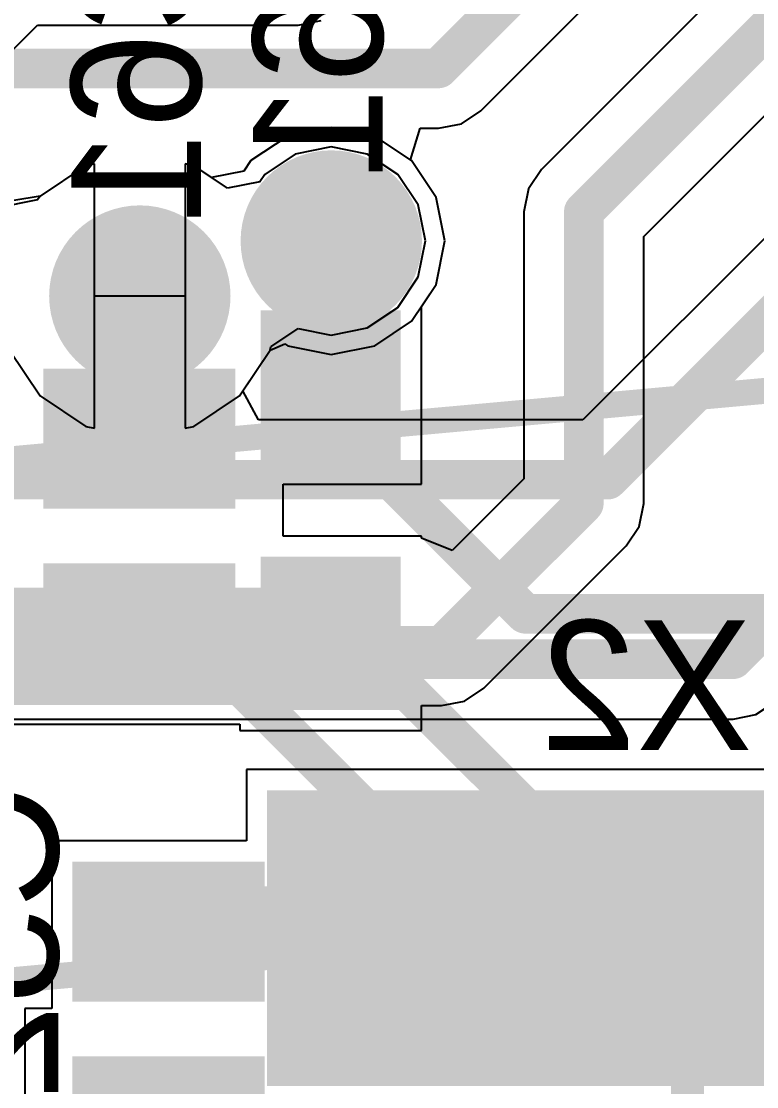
# Model space of a CAD drawing. Header units: millimetres. Extents: x 6 to 417, y 41 to 311.
# Drawn here: x 96.833 to 99.666, y 99.278 to 103.384 of the extents above; entities that cross this region are included whole.
import ezdxf

# ---------------------------------------------------------------- set-up
doc = ezdxf.new("R2010")
doc.units = ezdxf.units.MM
for name, color, linetype in [('BottomLayer', 5, 'Continuous'), ('BottomOverlay', 54, 'Continuous'), ('BottomPaste', 16, 'Continuous'), ('BottomSolder', 6, 'Continuous'), ('DrillDrawing', 1, 'Continuous'), ('KeepOutLayer', 6, 'Continuous'), ('Mechanical4', 56, 'Continuous'), ('MidLayer1', 16, 'Continuous'), ('MidLayer2', 76, 'Continuous'), ('MultiLayer', 9, 'Continuous'), ('TopLayer', 1, 'Continuous')]:
    doc.layers.add(name, color=color, linetype=linetype)

msp = doc.modelspace()

# ---------------------------------------------------------------- linework, layer by layer
at = {"layer": 'BottomLayer'}
for p, q in [((102.0375, 106.0137), (98.8369, 102.8131)), ((98.6031, 103.0389), (99.5631, 103.9989)), ((99.2306, 102.5545), (99.9627, 103.2865)), ((98.5283, 102.9889), (98.6031, 103.0389)), ((98.44, 102.9713), (98.5283, 102.9889)), ((98.332, 102.8498), (98.3689, 102.9713)), ((98.3689, 102.9713), (98.44, 102.9713)), ((98.3366, 102.8467), (98.332, 102.8498)), ((98.4315, 102.7047), (98.3366, 102.8467)), ((98.8369, 102.8131), (98.7869, 102.7383)), ((98.4649, 102.5371), (98.4315, 102.7047)), ((98.7869, 102.7383), (98.7694, 102.65)), ((98.7694, 102.65), (98.7694, 101.6205)), ((98.4315, 102.3696), (98.4649, 102.5371)), ((99.2306, 101.525), (99.2306, 102.5545)), ((98.375, 102.2849), (98.4315, 102.3696)), ((98.375, 101.6), (98.375, 102.2849)), ((97.8415, 101.4), (97.8415, 101.6)), ((97.8415, 101.6), (98.375, 101.6)), ((98.7694, 101.6205), (98.4923, 101.3435)), ((99.2131, 101.4367), (99.2306, 101.525)), ((99.1631, 101.3619), (99.2131, 101.4367)), ((98.375, 101.4), (97.8415, 101.4)), ((98.375, 101.3921), (98.375, 101.4)), ((98.4923, 101.3435), (98.375, 101.3921)), ((98.6151, 100.8139), (99.1631, 101.3619)), ((98.5402, 100.7639), (98.6151, 100.8139)), ((98.375, 100.65), (98.375, 100.7463)), ((98.375, 100.7463), (98.452, 100.7463)), ((98.452, 100.7463), (98.5402, 100.7639)), ((96.73, 100.675), (96.8375, 100.675)), ((96.8375, 100.675), (96.8375, 100.675)), ((96.8375, 100.675), (97.675, 100.675)), ((97.675, 100.675), (97.675, 100.65)), ((97.675, 100.65), (98.375, 100.65)), ((99.8, 100.5), (97.7, 100.5)), ((97.7, 100.5), (97.7, 100.225)), ((97.7, 100.225), (96.95, 100.225)), ((96.95, 100.225), (96.95, 99.579)), ((96.95, 99.579), (96.846, 99.579)), ((96.846, 99.579), (96.846, 99.207))]:
    msp.add_line(p, q, dxfattribs=at)
for points, const_width in [([(99, 102.65), (102.25, 105.9)], 0.1524), ([(98.44, 103.202), (99.4, 104.162)], 0.1524), ([(93.9, 103.202), (98.44, 103.202)], 0.1524), ([(99, 101.525), (99, 102.65)], 0.1524), ([(98.025, 101.975), (98.0271, 102.5371)], 0.1524), ([(97.2875, 101.775), (97.2895, 102.325)], 0.1524), ([(98.452, 100.977), (99, 101.525)], 0.1524), ([(95.6655, 100.977), (98.452, 100.977)], 0.1524), ([(97.4, 99.875), (98.35, 99.875)], 0.1524), ([(99.4, 99.05), (99.4, 99.675)], 0.127)]:
    msp.add_lwpolyline(points, dxfattribs=dict(at, const_width=const_width))
for points, const_width in [([(98.4019, 103.202, 1), (98.4781, 103.202, 1)], 0.0762), ([(98.4019, 103.202, 1), (98.4781, 103.202, 1)], 0.0762), ([(97.8874, 102.5371, 1), (98.1668, 102.5371, 1)], 0.2794), ([(98.9619, 102.65, 1), (99.0381, 102.65, 1)], 0.0762), ([(98.9619, 102.65, 1), (99.0381, 102.65, 1)], 0.0762), ([(97.1498, 102.325, 1), (97.4292, 102.325, 1)], 0.2794), ([(97.989, 102.5371, 1), (98.0652, 102.5371, 1)], 0.0762), ([(97.2514, 102.325, 1), (97.3276, 102.325, 1)], 0.0762), ([(97.9869, 101.975, 1), (98.0631, 101.975, 1)], 0.0762), ([(97.2494, 101.775, 1), (97.3256, 101.775, 1)], 0.0762), ([(98.9619, 101.525, 1), (99.0381, 101.525, 1)], 0.0762), ([(98.9619, 101.525, 1), (99.0381, 101.525, 1)], 0.0762), ([(98.4139, 100.977, 1), (98.4901, 100.977, 1)], 0.0762), ([(98.4139, 100.977, 1), (98.4901, 100.977, 1)], 0.0762), ([(97.3619, 99.875, 1), (97.4381, 99.875, 1)], 0.0762), ([(98.3119, 99.875, 1), (98.3881, 99.875, 1)], 0.0762), ([(99.3682, 99.675, 1), (99.4317, 99.675, 1)], 0.0635)]:
    msp.add_lwpolyline(points, format="xyb", close=True, dxfattribs=dict(at, const_width=const_width))
for points in [[(97.825, 102.2), (97.825, 101.75), (98.225, 102.2), (98.225, 101.75)], [(97.5875, 101.575), (97.5875, 101.975), (96.9875, 101.575), (96.9875, 101.975)], [(97.5875, 100.825), (97.5875, 101.225), (96.9875, 100.825), (96.9875, 101.225)], [(97.825, 101.25), (97.825, 100.8), (98.225, 101.25), (98.225, 100.8)], [(97.85, 100.35), (97.85, 99.35), (99.65, 100.35), (99.65, 99.35)], [(97.7, 99.675), (97.7, 100.075), (97.1, 99.675), (97.1, 100.075)], [(97.7, 98.925), (97.7, 99.325), (97.1, 98.925), (97.1, 99.325)]]:
    msp.add_solid(points, dxfattribs=at)
at = {"layer": 'BottomPaste'}
for points in [[(97.875, 102.15), (97.875, 101.8), (98.175, 102.15), (98.175, 101.8)], [(97.5375, 101.625), (97.5375, 101.925), (97.0375, 101.625), (97.0375, 101.925)], [(97.875, 101.2), (97.875, 100.85), (98.175, 101.2), (98.175, 100.85)], [(97.5375, 100.875), (97.5375, 101.175), (97.0375, 100.875), (97.0375, 101.175)], [(97.9, 100.3), (97.9, 99.4), (99.6, 100.3), (99.6, 99.4)], [(97.65, 99.725), (97.65, 100.025), (97.15, 99.725), (97.15, 100.025)]]:
    msp.add_solid(points, dxfattribs=at)
at = {"layer": 'BottomSolder', "const_width": 0.3494}
for points in [[(97.8524, 102.5371, 1), (98.2018, 102.5371, 1)], [(97.1148, 102.325, 1), (97.4642, 102.325, 1)]]:
    msp.add_lwpolyline(points, format="xyb", close=True, dxfattribs=at)
at = {"layer": 'BottomSolder'}
for points in [[(97.755, 102.27), (97.755, 101.68), (98.295, 102.27), (98.295, 101.68)], [(97.6575, 101.505), (97.6575, 102.045), (96.9175, 101.505), (96.9175, 102.045)], [(97.755, 101.32), (97.755, 100.73), (98.295, 101.32), (98.295, 100.73)], [(97.6575, 100.755), (97.6575, 101.295), (96.9175, 100.755), (96.9175, 101.295)], [(97.78, 100.42), (97.78, 99.28), (99.72, 100.42), (99.72, 99.28)], [(97.77, 99.605), (97.77, 100.145), (97.03, 99.605), (97.03, 100.145)], [(97.77, 98.855), (97.77, 99.395), (97.03, 98.855), (97.03, 99.395)]]:
    msp.add_solid(points, dxfattribs=at)
at = {"layer": 'DrillDrawing', "const_width": 0.1}
for points in [[(119.9857, 99, -39.996351), (119.9857, 101)], [(119.9819, 99, -39.98872), (119.9819, 101)]]:
    msp.add_lwpolyline(points, format="xyb", dxfattribs=at)
at = {"layer": 'DrillDrawing', "const_width": 0.1524}
for points in [[(97.9509, 102.5371, 1), (98.1033, 102.5371, 1)], [(97.2133, 102.325, 1), (97.3657, 102.325, 1)]]:
    msp.add_lwpolyline(points, format="xyb", close=True, dxfattribs=at)
at = {"layer": 'KeepOutLayer', "const_width": 0.1}
msp.add_lwpolyline([(119.9857, 99, -39.996351), (119.9857, 101)], format="xyb", dxfattribs=at)
at = {"layer": 'Mechanical4', "const_width": 0.1}
for points in [[(94.4736, 101.4852), (105.1765, 102.4566)], [(94.6544, 99.4934), (105.3573, 100.4648)], [(97.46, 100), (100, 100)]]:
    msp.add_lwpolyline(points, dxfattribs=at)
at = {"layer": 'Mechanical4', "const_width": 0.05}
msp.add_lwpolyline([(97.435, 100, 1), (97.485, 100, 1)], format="xyb", close=True, dxfattribs=at)
at = {"layer": 'MidLayer1'}
for p, q in [((97.8883, 102.8721), (97.7707, 102.7935)), ((98.0271, 102.8997), (97.8883, 102.8721)), ((98.1658, 102.8721), (98.0271, 102.8997)), ((98.2834, 102.7935), (98.1658, 102.8721)), ((97.0814, 102.8274), (96.905, 102.7096)), ((97.1145, 102.834), (97.0814, 102.8274)), ((97.1145, 102.325), (97.1145, 102.834)), ((97.4976, 102.8274), (97.4645, 102.834)), ((97.4645, 102.834), (97.4645, 102.325)), ((97.6274, 102.7407), (97.4976, 102.8274)), ((97.7707, 102.7935), (97.752, 102.7655)), ((98.362, 102.6759), (98.2834, 102.7935)), ((97.752, 102.7655), (97.6274, 102.7407)), ((96.905, 102.7096), (96.8957, 102.6957)), ((96.8957, 102.6957), (96.735, 102.6637)), ((98.3896, 102.5371), (98.362, 102.6759)), ((98.362, 102.3984), (98.3896, 102.5371)), ((98.2834, 102.2808), (98.362, 102.3984)), ((97.1145, 101.816), (97.1145, 102.325)), ((97.4645, 102.325), (97.4645, 101.816)), ((98.1658, 102.2022), (98.2834, 102.2808)), ((97.7944, 102.1293), (97.9, 102.1998)), ((97.9, 102.1998), (98.0271, 102.1746)), ((98.0271, 102.1746), (98.1658, 102.2022)), ((97.792, 102.1169), (97.7944, 102.1293)), ((96.7871, 102.1169), (96.905, 101.9404)), ((97.6741, 101.9404), (97.792, 102.1169)), ((96.905, 101.9404), (97.0814, 101.8225)), ((97.4976, 101.8225), (97.6741, 101.9404)), ((97.0814, 101.8225), (97.1145, 101.816)), ((97.4645, 101.816), (97.4976, 101.8225))]:
    msp.add_line(p, q, dxfattribs=at)
at = {"layer": 'MidLayer1', "const_width": 0.2794}
for points in [[(97.8874, 102.5371, 1), (98.1668, 102.5371, 1)], [(97.1498, 102.325, 1), (97.4292, 102.325, 1)]]:
    msp.add_lwpolyline(points, format="xyb", close=True, dxfattribs=at)
at = {"layer": 'MidLayer2'}
for points, const_width in [([(97.8874, 102.5371, 1), (98.1668, 102.5371, 1)], 0.2794), ([(97.1498, 102.325, 1), (97.4292, 102.325, 1)], 0.2794), ([(97.989, 102.5371, 1), (98.0652, 102.5371, 1)], 0.0762), ([(97.989, 101.8479, 1), (98.0652, 101.8479, 1)], 0.0762), ([(97.989, 101.8479, 1), (98.0652, 101.8479, 1)], 0.0762), ([(98.1809, 101.656, 1), (98.2571, 101.656, 1)], 0.0762), ([(98.1809, 101.656, 1), (98.2571, 101.656, 1)], 0.0762), ([(98.5647, 101.2722, 1), (98.6409, 101.2722, 1)], 0.0762), ([(98.5647, 101.2722, 1), (98.6409, 101.2722, 1)], 0.0762), ([(97.9619, 101.125, 1), (98.0381, 101.125, 1)], 0.0762), ([(97.9619, 101.125, 1), (98.0381, 101.125, 1)], 0.0762), ([(98.7369, 101.1, 1), (98.8131, 101.1, 1)], 0.0762), ([(98.7369, 101.1, 1), (98.8131, 101.1, 1)], 0.0762), ([(97.6389, 100.825, 1), (97.7151, 100.825, 1)], 0.0762), ([(97.6389, 100.825, 1), (97.7151, 100.825, 1)], 0.0762), ([(98.9169, 100.17, 1), (98.9931, 100.17, 1)], 0.0762), ([(98.9169, 100.17, 1), (98.9931, 100.17, 1)], 0.0762), ([(98.7639, 99.7, 1), (98.8401, 99.7, 1)], 0.0762), ([(98.7639, 99.7, 1), (98.8401, 99.7, 1)], 0.0762), ([(99.6619, 99.7, 1), (99.7381, 99.7, 1)], 0.0762), ([(99.6619, 99.7, 1), (99.7381, 99.7, 1)], 0.0762)]:
    msp.add_lwpolyline(points, format="xyb", close=True, dxfattribs=dict(at, const_width=const_width))
at = {"layer": 'MidLayer2', "const_width": 0.1524}
for points in [[(98.0271, 101.8479), (98.0271, 102.5371)], [(98.0271, 101.8479), (98.219, 101.656)], [(98.219, 101.656), (98.6028, 101.2722)], [(98.6028, 101.2722), (98.775, 101.1)], [(96.175, 101.125), (98, 101.125)], [(98, 101.125), (98.955, 100.17)], [(98.775, 101.1), (101.8, 101.1)], [(95.975, 100.825), (97.677, 100.825)], [(97.677, 100.825), (98.802, 99.7)], [(98.955, 100.17), (100.33, 100.17)], [(98.802, 99.7), (99.7, 99.7)], [(99.7, 99.7), (100.1, 99.3)]]:
    msp.add_lwpolyline(points, dxfattribs=at)
at = {"layer": 'MultiLayer', "const_width": 0.2794}
for points in [[(97.8874, 102.5371, 1), (98.1668, 102.5371, 1)], [(97.1498, 102.325, 1), (97.4292, 102.325, 1)]]:
    msp.add_lwpolyline(points, format="xyb", close=True, dxfattribs=at)
at = {"layer": 'TopLayer'}
for p, q in [((96.6306, 103.1045), (96.8955, 103.3694)), ((96.8955, 103.3694), (97.9, 103.3694)), ((97.9, 103.3694), (97.9883, 103.3869)), ((100.4619, 103.3131), (98.9965, 101.8476)), ((98.0271, 102.9749), (97.8595, 102.9416)), ((98.1946, 102.9416), (98.0271, 102.9749)), ((97.8595, 102.9416), (97.7175, 102.8467)), ((98.3366, 102.8467), (98.1946, 102.9416)), ((97.0814, 102.8274), (96.905, 102.7096)), ((97.1145, 102.834), (97.0814, 102.8274)), ((97.1145, 102.325), (97.1145, 102.834)), ((97.4976, 102.8274), (97.4645, 102.834)), ((97.4645, 102.834), (97.4645, 102.325)), ((97.5661, 102.7817), (97.4976, 102.8274)), ((97.7175, 102.8467), (97.6906, 102.8065)), ((98.4315, 102.7047), (98.3366, 102.8467)), ((97.6906, 102.8065), (97.5661, 102.7817)), ((96.905, 102.7096), (96.8045, 102.6925)), ((98.4649, 102.5371), (98.4315, 102.7047)), ((98.4315, 102.3696), (98.4649, 102.5371)), ((98.3366, 102.2275), (98.4315, 102.3696)), ((97.4645, 102.325), (97.1145, 102.325)), ((98.1946, 102.1326), (98.3366, 102.2275)), ((97.792, 102.1169), (97.8482, 102.1402)), ((97.8482, 102.1402), (97.8595, 102.1326)), ((97.8595, 102.1326), (98.0271, 102.0993)), ((98.0271, 102.0993), (98.1946, 102.1326)), ((97.6869, 101.9596), (97.792, 102.1169)), ((97.7468, 101.8476), (97.6869, 101.9596)), ((98.9965, 101.8476), (97.7468, 101.8476)), ((99.6633, 100.7119), (99.7381, 100.7619)), ((96.8029, 100.6944), (99.575, 100.6944)), ((99.575, 100.6944), (99.6633, 100.7119))]:
    msp.add_line(p, q, dxfattribs=at)
at = {"layer": 'TopLayer', "const_width": 0.1524}
for points in [[(99.092, 101.617), (100.625, 103.15)], [(99.575, 100.925), (100.45, 101.8)], [(96.3905, 101.617), (99.092, 101.617)], [(94.9829, 100.925), (99.575, 100.925)]]:
    msp.add_lwpolyline(points, dxfattribs=at)
at = {"layer": 'TopLayer'}
for points, const_width in [([(97.8874, 102.5371, 1), (98.1668, 102.5371, 1)], 0.2794), ([(97.1498, 102.325, 1), (97.4292, 102.325, 1)], 0.2794), ([(99.0539, 101.617, 1), (99.1301, 101.617, 1)], 0.0762), ([(99.0539, 101.617, 1), (99.1301, 101.617, 1)], 0.0762), ([(99.5369, 100.925, 1), (99.6131, 100.925, 1)], 0.0762), ([(99.5369, 100.925, 1), (99.6131, 100.925, 1)], 0.0762)]:
    msp.add_lwpolyline(points, format="xyb", close=True, dxfattribs=dict(at, const_width=const_width))

# ---------------------------------------------------------------- texts
at = {"layer": 'BottomOverlay', "text_generation_flag": 2}
for s, rotation, p in [('R61', 90, (98.225, 104)), ('C61', 90, (97.525, 103.825)), ('X2', 360, (99.65, 100.575)), ('C52', 90, (96.975, 100.45))]:
    msp.add_text(s, height=0.5, rotation=rotation, dxfattribs=at).set_placement(p)

doc.saveas('drawing.dxf')
